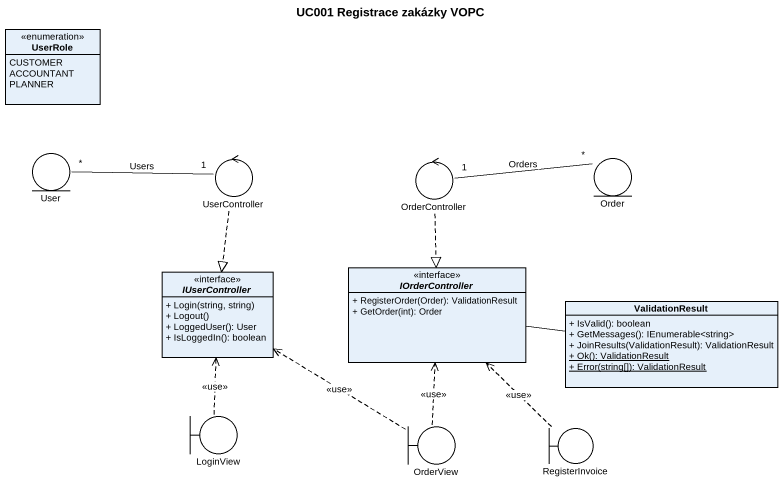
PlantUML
@startuml
title UC001 Registrace zakázky VOPC
allowmixing
hide circle
hide empty members
skinparam classAttributeIconSize 0
enum UserRole {
  CUSTOMER
  ACCOUNTANT
  PLANNER
}
entity User
control UserController
control OrderController
entity Order
interface IUserController {
  + Login(string, string)
  + Logout()
  + LoggedUser(): User
  + IsLoggedIn(): boolean
}
interface IOrderController {
  + RegisterOrder(Order): ValidationResult
  + GetOrder(int): Order
}
class ValidationResult {
  + IsValid(): boolean
  + GetMessages(): IEnumerable<string>
  + JoinResults(ValidationResult): ValidationResult
  {static} + Ok(): ValidationResult
  {static} + Error(string[]): ValidationResult
}
boundary LoginView
boundary OrderView
boundary RegisterInvoice
User "*" -right- "1" UserController : Users
UserController ..|> IUserController
OrderController ..|> IOrderController
Order "*" -left- "1" OrderController : Orders
IOrderController -right- ValidationResult
LoginView .up.> IUserController : <<use>>
OrderView .up.> IUserController : <<use>>
OrderView .up.> IOrderController : <<use>>
RegisterInvoice .up.> IOrderController : <<use>>
@enduml
